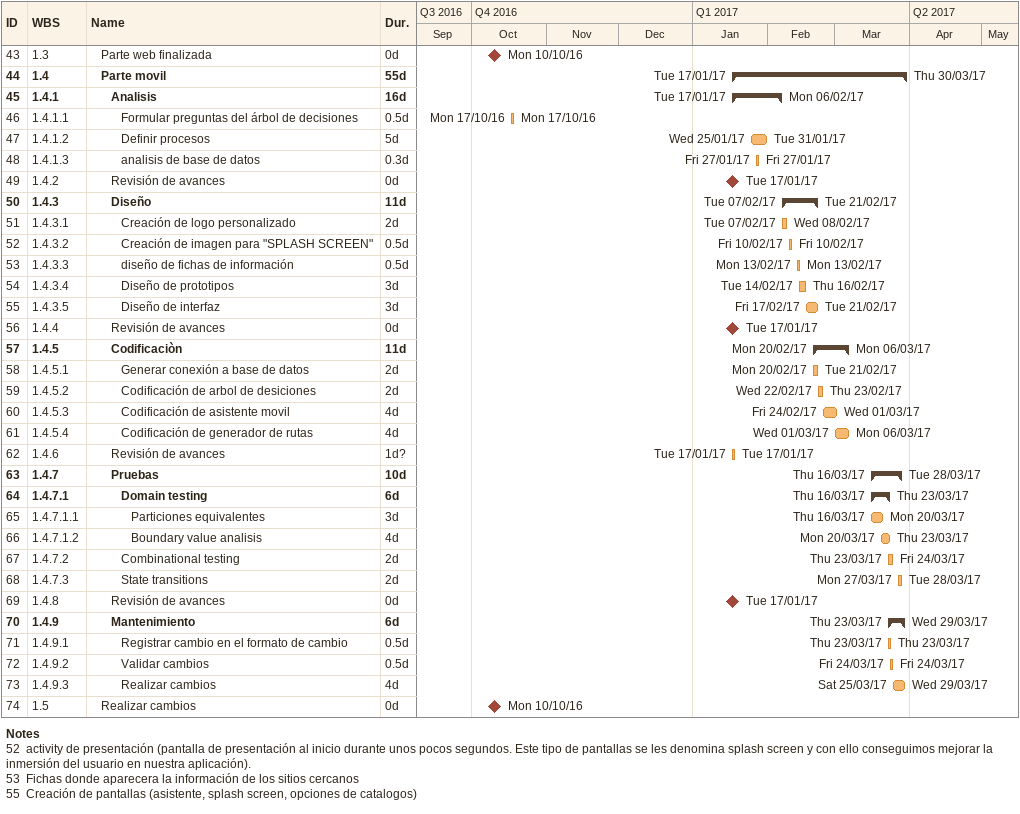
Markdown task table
| ID | WBS | Task | Duration | Start | Finish |
|---|---|---|---|---|---|
| 43 | 1.3 | Parte web finalizada | 0d | 2016-10-10 | 2016-10-10 |
| 44 | 1.4 | **Parte movil** | 55d | 2017-01-17 | 2017-03-30 |
| 45 | 1.4.1 | **Analisis** | 16d | 2017-01-17 | 2017-02-06 |
| 46 | 1.4.1.1 | Formular preguntas del árbol de decisiones | 0.5d | 2016-10-17 | 2016-10-17 |
| 47 | 1.4.1.2 | Definir procesos | 5d | 2017-01-25 | 2017-01-31 |
| 48 | 1.4.1.3 | analisis de base de datos | 0.3d | 2017-01-27 | 2017-01-27 |
| 49 | 1.4.2 | Revisión de avances | 0d | 2017-01-17 | 2017-01-17 |
| 50 | 1.4.3 | **Diseño** | 11d | 2017-02-07 | 2017-02-21 |
| 51 | 1.4.3.1 | Creación de logo personalizado | 2d | 2017-02-07 | 2017-02-08 |
| 52 | 1.4.3.2 | Creación de imagen para "SPLASH SCREEN" | 0.5d | 2017-02-10 | 2017-02-10 |
| 53 | 1.4.3.3 | diseño de fichas de información | 0.5d | 2017-02-13 | 2017-02-13 |
| 54 | 1.4.3.4 | Diseño de prototipos | 3d | 2017-02-14 | 2017-02-16 |
| 55 | 1.4.3.5 | Diseño de interfaz | 3d | 2017-02-17 | 2017-02-21 |
| 56 | 1.4.4 | Revisión de avances | 0d | 2017-01-17 | 2017-01-17 |
| 57 | 1.4.5 | **Codificaciòn** | 11d | 2017-02-20 | 2017-03-06 |
| 58 | 1.4.5.1 | Generar conexión a base de datos | 2d | 2017-02-20 | 2017-02-21 |
| 59 | 1.4.5.2 | Codificación de arbol de desiciones | 2d | 2017-02-22 | 2017-02-23 |
| 60 | 1.4.5.3 | Codificación de asistente movil | 4d | 2017-02-24 | 2017-03-01 |
| 61 | 1.4.5.4 | Codificación de generador de rutas | 4d | 2017-03-01 | 2017-03-06 |
| 62 | 1.4.6 | Revisión de avances | 1d? | 2017-01-17 | 2017-01-17 |
| 63 | 1.4.7 | **Pruebas** | 10d | 2017-03-16 | 2017-03-28 |
| 64 | 1.4.7.1 | **Domain testing** | 6d | 2017-03-16 | 2017-03-23 |
| 65 | 1.4.7.1.1 | Particiones equivalentes | 3d | 2017-03-16 | 2017-03-20 |
| 66 | 1.4.7.1.2 | Boundary value analisis | 4d | 2017-03-20 | 2017-03-23 |
| 67 | 1.4.7.2 | Combinational testing | 2d | 2017-03-23 | 2017-03-24 |
| 68 | 1.4.7.3 | State transitions | 2d | 2017-03-27 | 2017-03-28 |
| 69 | 1.4.8 | Revisión de avances | 0d | 2017-01-17 | 2017-01-17 |
| 70 | 1.4.9 | **Mantenimiento** | 6d | 2017-03-23 | 2017-03-29 |
| 71 | 1.4.9.1 | Registrar cambio en el formato de cambio | 0.5d | 2017-03-23 | 2017-03-23 |
| 72 | 1.4.9.2 | Validar cambios | 0.5d | 2017-03-24 | 2017-03-24 |
| 73 | 1.4.9.3 | Realizar cambios | 4d | 2017-03-25 | 2017-03-29 |
| 74 | 1.5 | Realizar cambios | 0d | 2016-10-10 | 2016-10-10 |

Notes
- 52: activity de presentación (pantalla de presentación al inicio durante unos pocos segundos. Este tipo de pantallas se les denomina splash screen y con ello conseguimos mejorar la inmersión del usuario en nuestra aplicación).
- 53: Fichas donde aparecera la información de los sitios cercanos
- 55: Creación de pantallas (asistente, splash screen, opciones de catalogos)
